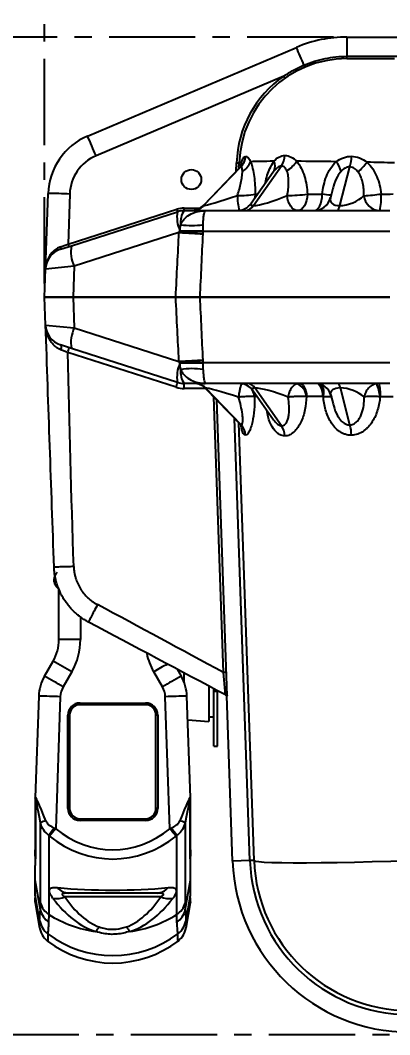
# Model space of a CAD drawing. Header units: millimetres. Extents: x 12 to 854, y 4 to 555.
# Drawn here: x 325.3 to 352.5, y 217.1 to 291.7 of the extents above; entities that cross this region are included whole.
import ezdxf

# ---------------------------------------------------------------- set-up
doc = ezdxf.new("R2010")
doc.units = ezdxf.units.MM
doc.linetypes.add('CENTER', pattern=[10.16, 6.35, -1.27, 1.27, -1.27])
doc.layers.add('DEFAULT_1', color=7, linetype='CENTER')
doc.styles.add('SLDTEXTSTYLE2', font='TXT', dxfattribs={"width": 0.75})
doc.dimstyles.new('SLDDIMSTYLE0', dxfattribs={"dimtxt": 6.614583, "dimasz": 3.556, "dimexe": 0, "dimexo": 0.0625, "dimgap": 1.653646, "dimtad": 1, "dimdec": 0, "dimlfac": 2, "dimrnd": 1e-09, "dimzin": 12, "dimdsep": 46, "dimtxsty": 'SLDTEXTSTYLE2', "dimblk1": 'CLOSED', "dimblk2": 'CLOSED', "dimsah": 1, "dimcen": 0.09, "dimadec": 0, "dimazin": 3, "dimtfac": 1, "dimtdec": 0, "dimtofl": 0, "dimtmove": 0, "dimatfit": 3, "dimldrblk": 'CLOSED', "dimfxl": 1, "dimfrac": 2, "dimtolj": 1, "dimtzin": 12, "dimarcsym": 0})
doc.dimstyles.new('SLDDIMSTYLE3', dxfattribs={"dimtxt": 6.614583, "dimasz": 3.556, "dimexe": 0, "dimexo": 0.0625, "dimgap": 1.653646, "dimtad": 0, "dimtih": 1, "dimtoh": 1, "dimdec": 0, "dimlfac": 2, "dimrnd": 1e-09, "dimzin": 12, "dimdsep": 46, "dimtxsty": 'SLDTEXTSTYLE2', "dimblk1": 'CLOSED', "dimblk2": 'CLOSED', "dimsah": 1, "dimcen": 0.09, "dimadec": 0, "dimazin": 3, "dimtfac": 1, "dimtdec": 0, "dimtofl": 0, "dimtmove": 0, "dimatfit": 3, "dimldrblk": 'CLOSED', "dimfxl": 1, "dimfrac": 2, "dimtolj": 1, "dimtzin": 12, "dimarcsym": 0})

# ---------------------------------------------------------------- blocks, each defined once
blk = doc.blocks.new('_Closed')
at = {"color": 0, "linetype": 'ByBlock', "lineweight": -2}
for p, q in [((-1, 0.166667), (0, 0)), ((-1, 0.166667), (-1, -0.166667)), ((0, 0), (-1, -0.166667)), ((0, 0), (-1, 0))]:
    blk.add_line(p, q, dxfattribs=at)
blk = doc.blocks.new('_D_1')
at = {"layer": 'DEFAULT_1'}
for p, q in [((392.73, 330.29), (390.718, 330.29)), ((390.718, 330.29), (390.718, 319.78)), ((409.83, 330.29), (411.842, 330.29)), ((411.842, 330.29), (411.842, 319.78)), ((327.137, 272.325), (327.137, 319.439)), ((390.718, 319.78), (392.73, 319.78)), ((411.842, 319.78), (409.83, 319.78)), ((474.628, 271.122), (474.628, 319.439)), ((327.137, 318.439), (474.628, 318.439))]:
    blk.add_line(p, q, dxfattribs=at)
at = {"layer": 'DEFAULT_1', "xscale": 3.556, "yscale": 3.556, "rotation": 180}
blk.add_blockref('_Closed', (327.137, 318.439, 0.088), dxfattribs=at)
at = {"layer": 'DEFAULT_1', "xscale": 3.556, "yscale": 3.556}
blk.add_blockref('_Closed', (474.628, 318.439, 0.088), dxfattribs=at)
at = {"layer": 'DEFAULT_1', "char_height": 6.6146, "attachment_point": 1, "style": 'SLDTEXTSTYLE2'}
for s, insert in [('295', (393.948, 340.158)), ('11.6', (392.73, 328.306))]:
    blk.add_mtext(s, dxfattribs=dict(at, insert=insert))
blk = doc.blocks.new('_D_2')
at = {"layer": 'DEFAULT_1'}
for p, q in [((348.384, 290.439), (305.63, 290.439)), ((306.63, 290.439), (306.63, 264.196)), ((300.523, 254.035), (298.511, 254.035)), ((298.511, 254.035), (298.511, 243.525)), ((312.736, 254.035), (314.748, 254.035)), ((314.748, 254.035), (314.748, 243.525)), ((298.511, 243.525), (300.523, 243.525)), ((314.748, 243.525), (312.736, 243.525)), ((306.63, 217.096), (306.63, 242.184)), ((360.141, 217.096), (305.63, 217.096))]:
    blk.add_line(p, q, dxfattribs=at)
at = {"layer": 'DEFAULT_1', "xscale": 3.556, "yscale": 3.556}
for p, rotation in [((306.63, 290.439, 0.088), 90), ((306.63, 217.096, 0.088), 270)]:
    blk.add_blockref('_Closed', p, dxfattribs=dict(at, rotation=rotation))
at = {"layer": 'DEFAULT_1', "char_height": 6.6146, "attachment_point": 1, "style": 'SLDTEXTSTYLE2'}
for s, insert in [('147', (299.298, 263.903)), ('5.8', (300.523, 252.052))]:
    blk.add_mtext(s, dxfattribs=dict(at, insert=insert))

msp = doc.modelspace()

# ---------------------------------------------------------------- linework, layer by layer
at = {"color": 7, "linetype": 'Continuous', "lineweight": 25}
for p, q in [((349.384, 290.439), (349.384, 289.021)), ((349.384, 290.439), (454.242, 290.439)), ((330.296, 283.159), (345.662, 289.681)), ((349.384, 288.851), (349.384, 289.021)), ((349.384, 289.021), (454.242, 289.021)), ((349.384, 288.851), (352.874, 288.851)), ((344.728, 287.574), (330.917, 281.711)), ((341.437, 280.775), (341.451, 281.191)), ((341.499, 280.839), (338.817, 278.063)), ((338.833, 278.047), (341.582, 280.893)), ((343.953, 280.5), (342.335, 278.212)), ((342.504, 278.047), (344.565, 280.962)), ((344.026, 280.599), (343.959, 280.495)), ((348.862, 278.047), (349.599, 280.893)), ((327.204, 273.384), (327.398, 278.941)), ((348.34, 279.303), (348.165, 278.627)), ((328.984, 278.9), (328.856, 275.215)), ((328.856, 275.215), (336.858, 277.779)), ((329.102, 275.096), (336.916, 277.599)), ((337.401, 277.675), (337.401, 277.864)), ((337.401, 277.675), (338.949, 277.675)), ((337.023, 276.064), (329.311, 273.594)), ((328.306, 274.841), (329.102, 275.096)), ((327.132, 271.325), (327.204, 273.384)), ((329.311, 273.594), (327.204, 273.384)), ((329.311, 273.594), (329.232, 271.325)), ((329.232, 271.325), (327.132, 271.325)), ((327.209, 269.266), (327.137, 271.325)), ((327.137, 271.325), (329.237, 271.325)), ((329.232, 271.325), (336.783, 271.325)), ((329.237, 271.325), (329.316, 269.056)), ((336.783, 271.325), (329.237, 271.325)), ((327.209, 269.266), (329.316, 269.056)), ((329.316, 269.056), (337.023, 266.586)), ((329.107, 267.554), (328.311, 267.809)), ((336.803, 264.691), (328.839, 267.244)), ((336.916, 265.051), (329.107, 267.554)), ((338.949, 264.975), (337.401, 264.975)), ((338.959, 264.626), (341.514, 261.981)), ((341.595, 261.93), (338.977, 264.64)), ((342.429, 264.492), (343.981, 262.298)), ((344.574, 261.862), (342.61, 264.64)), ((348.191, 264.118), (348.361, 263.464)), ((349.606, 261.927), (348.903, 264.64)), ((339.782, 263.774), (340.516, 242.751)), ((342.553, 229.905), (341.43, 262.068)), ((328.015, 250.02), (328.266, 249.741)), ((328.185, 246.141), (328.185, 249.831)), ((327.128, 243.459), (327.759, 244.553)), ((336.89, 243.959), (337.179, 243.459)), ((329.134, 243.773), (328.503, 242.679)), ((335.804, 242.679), (335.173, 243.773)), ((339.216, 242.67), (339.216, 240.116)), ((339.597, 242.345), (339.597, 242.508)), ((340.516, 242.751), (340.542, 242.018)), ((326.704, 241.982), (326.442, 234.528)), ((326.704, 241.982), (326.704, 241.981)), ((328.29, 241.94), (327.95, 232.242)), ((336.357, 232.242), (336.017, 241.94)), ((337.865, 234.528), (337.603, 241.982)), ((337.603, 241.982), (337.603, 241.981)), ((339.597, 242.345), (339.851, 242.345)), ((339.597, 238.305), (339.597, 242.345)), ((339.851, 238.305), (339.851, 242.345)), ((340.967, 229.85), (340.542, 242.018)), ((329.74, 241.481), (334.566, 241.481)), ((329.74, 241.481), (329.74, 241.353)), ((334.566, 241.353), (329.74, 241.353)), ((334.566, 241.481), (334.566, 241.353)), ((328.851, 233.734), (328.851, 240.592)), ((328.978, 240.591), (328.978, 233.733)), ((335.328, 233.733), (335.328, 240.591)), ((335.455, 240.592), (335.455, 233.734)), ((337.664, 240.252), (339.216, 240.116)), ((339.216, 240.464), (339.597, 240.464)), ((339.597, 238.305), (339.851, 238.305)), ((326.442, 234.492), (326.442, 230.168)), ((326.457, 234.36), (326.457, 230.015)), ((337.85, 230.016), (337.85, 234.36)), ((337.865, 230.17), (337.865, 234.492)), ((329.035, 233.445), (329.049, 233.414)), ((335.246, 233.388), (335.272, 233.445)), ((329.74, 232.971), (334.566, 232.971)), ((329.74, 232.971), (329.74, 232.845)), ((334.566, 232.845), (329.74, 232.845)), ((334.566, 232.971), (334.566, 232.845)), ((326.836, 226.767), (326.836, 232.662)), ((327.856, 232.283), (327.95, 232.242)), ((336.357, 232.242), (336.451, 232.283)), ((337.471, 232.662), (337.471, 226.767)), ((327.504, 231.701), (327.45, 231.744)), ((327.45, 231.744), (327.45, 225.935)), ((336.856, 231.744), (336.803, 231.701)), ((336.856, 225.935), (336.856, 231.744)), ((326.438, 230.3), (326.438, 230.68)), ((337.868, 230.68), (337.868, 230.3)), ((326.438, 230.215), (326.438, 230.3)), ((326.44, 230.076), (326.439, 229.98)), ((337.868, 229.94), (337.867, 230.072)), ((337.868, 230.3), (337.868, 230.215)), ((342.246, 229.894), (340.967, 229.85)), ((342.553, 229.905), (342.246, 229.894)), ((326.438, 228.448), (326.438, 229.542)), ((337.868, 228.448), (337.868, 229.54)), ((326.82, 226.271), (326.438, 228.448)), ((337.487, 226.271), (337.868, 228.448)), ((337.868, 227.958), (337.868, 228.448)), ((335.406, 227.51), (328.901, 227.51)), ((337.868, 227.33), (337.868, 227.958)), ((326.766, 225.498), (326.438, 227.354)), ((326.438, 226.812), (326.768, 224.945)), ((326.82, 226.271), (326.836, 226.767)), ((335.68, 227.238), (328.627, 227.238)), ((337.471, 226.767), (337.487, 226.271)), ((337.539, 224.945), (337.868, 226.812)), ((337.541, 225.498), (337.868, 227.354)), ((327.45, 225.935), (327.431, 225.376)), ((336.876, 225.376), (336.856, 225.935)), ((327.373, 224.514), (327.373, 224.508)), ((336.934, 224.508), (336.934, 224.514))]:
    msp.add_line(p, q, dxfattribs=at)
at = {"color": 8, "linetype": 'Continuous', "lineweight": 25}
for p, q in [((341.239, 280.571), (341.261, 281.196)), ((337.401, 277.864), (338.57, 277.864)), ((338.987, 264.597), (337.404, 264.597)), ((340.293, 243.722), (339.586, 263.977)), ((342.246, 229.894), (341.111, 262.398)), ((341.516, 261.983), (341.595, 261.93)), ((329.772, 247.846), (329.772, 246.155)), ((337.369, 243.684), (337.369, 243.073)), ((326.442, 230.302), (326.438, 230.3)), ((326.442, 230.217), (326.438, 230.215)), ((337.865, 230.302), (337.868, 230.3)), ((337.865, 230.217), (337.868, 230.215))]:
    msp.add_line(p, q, dxfattribs=at)
at = {"color": 8, "linetype": 'Continuous', "lineweight": 25, "flags": 128}
for points in [[(342.636, 278.885), (342.606, 278.646), (342.587, 278.568)], [(347.028, 277.678), (347.096, 277.698), (347.202, 277.766), (347.3, 277.877), (347.387, 278.026), (347.459, 278.209), (347.514, 278.418), (347.55, 278.646), (347.566, 278.885)], [(347.614, 264.007), (347.601, 264.198), (347.573, 264.381), (347.529, 264.548), (347.472, 264.694), (347.403, 264.814), (347.325, 264.902), (347.241, 264.957), (347.206, 264.969)], [(342.535, 264.343), (342.577, 264.198), (342.601, 264.007)], [(340.437, 242.153), (340.431, 242.228), (340.419, 242.359), (340.396, 242.606), (340.344, 243.175), (340.293, 243.722), (340.293, 243.722), (340.293, 243.722)], [(326.765, 225.022), (326.765, 225.013), (326.766, 225.498), (326.766, 225.498), (326.766, 225.498)]]:
    msp.add_lwpolyline(points, dxfattribs=at)
at = {"color": 7, "linetype": 'Continuous', "lineweight": 25, "flags": 128}
for points in [[(345.767, 277.675), (345.625, 277.696), (345.487, 277.758), (345.358, 277.86), (345.243, 277.997), (345.145, 278.165), (345.068, 278.359), (345.014, 278.573), (344.985, 278.799)], [(346.469, 278.884), (346.45, 278.645), (346.407, 278.417), (346.34, 278.208), (346.252, 278.026), (346.147, 277.876), (346.028, 277.766), (345.9, 277.698), (345.767, 277.675)], [(348.63, 277.675), (348.662, 277.681), (348.694, 277.699), (348.725, 277.73), (348.755, 277.772), (348.785, 277.825), (348.812, 277.889), (348.838, 277.963), (348.862, 278.047)], [(337.023, 276.064), (337.269, 276.052), (337.51, 276.039), (337.745, 276.027), (337.971, 276.015), (338.188, 276.004), (338.394, 275.993), (338.588, 275.983), (338.769, 275.973)], [(328.306, 274.841), (328.315, 274.847), (328.322, 274.859), (328.327, 274.876), (328.329, 274.898), (328.329, 274.925), (328.326, 274.954), (328.32, 274.986), (328.312, 275.018)], [(328.311, 267.809), (328.329, 267.797), (328.344, 267.773), (328.353, 267.738), (328.357, 267.694), (328.356, 267.641), (328.349, 267.582), (328.338, 267.519), (328.322, 267.453)], [(338.769, 266.677), (338.588, 266.668), (338.394, 266.657), (338.188, 266.646), (337.971, 266.635), (337.745, 266.623), (337.51, 266.611), (337.269, 266.598), (337.023, 266.586)], [(345.85, 264.975), (345.957, 264.957), (346.06, 264.902), (346.156, 264.814), (346.24, 264.695), (346.311, 264.549), (346.365, 264.382), (346.4, 264.199), (346.415, 264.008)], [(348.903, 264.64), (348.882, 264.716), (348.859, 264.782), (348.834, 264.84), (348.807, 264.888), (348.78, 264.926), (348.752, 264.953), (348.723, 264.97), (348.694, 264.975)], [(326.442, 234.492), (326.442, 234.499), (326.442, 234.519)], [(337.865, 234.492), (337.865, 234.499), (337.865, 234.519)], [(342.553, 229.905), (342.638, 229.86), (342.888, 229.821), (343.299, 229.79), (343.866, 229.766), (344.58, 229.749), (345.431, 229.741), (346.406, 229.741), (347.492, 229.749), (348.672, 229.766), (349.929, 229.79), (351.245, 229.821), (352.601, 229.86), (353.976, 229.905)]]:
    msp.add_lwpolyline(points, dxfattribs=at)
at = {"color": 7, "linetype": 'Continuous', "lineweight": 25}
msp.add_circle((337.932, 279.961), 0.73, dxfattribs=at)
for centre, radius, start, end in [((349.384, 280.914), 9.525, 90, 113), ((254.229, 249.689), 99.797, 22.81066, 23.62444), ((349.384, 280.914), 7.937, 90, 178), ((357.528, 293.125), 12.263, 202.77261, 203.56732), ((349.384, 280.912), 8.128, 124.95249, 178), ((352.488, 292.941), 9.435, 214.66671, 215.81528), ((332.157, 278.775), 4.763, 113, 178), ((224.776, 237.083), 115.141, 22.80513, 23.58876), ((332.157, 278.789), 3.175, 113, 178), ((341.499, 286.65), 5.46, 267.50052, 269.49913), ((340.649, 281.776), 1.284, 316.55816, 355.27562), ((341.011, 281.751), 1.365, 299.62366, 339.56575), ((343.362, 280.928), 0.741, 333.59506, 30.34822), ((343.294, 281.816), 1.531, 326.0646, 356.73463), ((343.708, 282.613), 2.373, 301.90064, 326.48349), ((346.811, 279.933), 2.225, 16.46517, 37.0617), ((346.357, 281.782), 3.362, 344.65512, 358.08139), ((345.94, 285.066), 6.232, 313.10813, 322.06508), ((327, 233.443), 45.5, 87.50052, 89.49913), ((341.298, 278.945), 1.27, 270, 326.27151), ((341.528, 285.495), 6.702, 268.28326, 279.51364), ((345.076, 290.252), 11.454, 269.54421, 276.98917), ((346.936, 278.945), 1.27, 270, 345.89448), ((349.909, 293.08), 14.321, 272.90184, 277.97303), ((351.838, 278.883), 1.208, 185.00551, 268.00342), ((347.983, 278.601), 3.924, 346.34511, 4.32524), ((337.401, 276.086), 1.778, 90, 107.7646), ((353.717, 283.131), 17.688, 197.61245, 198.22442), ((339.119, 277.168), 2.244, 168.91047, 205.57564), ((337.401, 276.088), 1.588, 90, 107.7646), ((338.623, 276.821), 1.491, 145.04845, 186.90085), ((337.903, 278.945), 1.27, 270, 316.71083), ((337.961, 278.881), 1.206, 270.18077, 316.241), ((341.83, 278.469), 0.795, 272.7971, 327.92528), ((337.563, 333.419), 57.289, 269.49674, 271.21168), ((337.935, 308.303), 32.115, 268.5009, 271.4991), ((337.966, 283.154), 6.565, 262.7955, 277.2045), ((345.714, 280.567), 17.688, 197.61245, 198.22442), ((328.79, 273.329), 1.588, 107.7646, 178), ((331.523, 274.667), 2.458, 169.94803, 205.88292), ((328.795, 269.321), 1.588, 182, 252.22647), ((331.528, 267.983), 2.458, 154.1086, 190.04203), ((313.024, 272.412), 16.638, 341.9044, 343.20208), ((339.119, 265.482), 2.244, 154.41583, 191.07951), ((337.563, 209.233), 57.286, 88.78806, 90.50295), ((337.934, 234.342), 32.12, 88.50124, 91.49876), ((338.623, 265.829), 1.491, 173.09965, 214.9535), ((337.966, 259.497), 6.563, 82.79497, 97.20503), ((320.988, 269.859), 16.638, 341.9044, 343.20208), ((337.401, 266.563), 1.587, 252.22647, 270), ((326.608, 264.691), 10.797, 359.50184, 1.50627), ((338.137, 263.832), 1.143, 43.28002, 90), ((338.192, 263.889), 1.086, 43.759, 89.81923), ((341.496, 263.832), 1.143, 34.34431, 90), ((341.526, 263.887), 1.07, 6.25701, 83.46632), ((342.004, 264.26), 0.716, 32.07472, 87.2029), ((345.325, 263.949), 1.072, 3.02351, 69.42353), ((347.085, 263.832), 1.143, 14.46613, 90), ((348.593, 263.653), 3.242, 6.06945, 23.71932), ((348.863, 264.234), 2.985, 355.45571, 14.3768), ((337.404, 266.566), 1.969, 252.22647, 270), ((340.754, 261.134), 1.158, 1.83856, 43.41948), ((343.413, 261.085), 1.397, 1.02427, 33.77312), ((346.599, 261.114), 3.115, 1.00588, 15.139), ((325.01, 246.141), 3.175, 330, 0), ((329.375, 200.665), 45.491, 89.50017, 91.49979), ((325.01, 246.155), 4.762, 330, 0), ((302.685, 198.75), 52.217, 59.56769, 61.3021), ((302.053, 197.656), 52.217, 59.56769, 61.3021), ((362.253, 197.656), 52.217, 118.6979, 120.43231), ((340.535, 238.136), 5.591, 90.54598, 92.48076), ((329.74, 240.592), 0.889, 90, 180), ((329.74, 240.591), 0.762, 90, 180), ((334.566, 240.592), 0.889, 0, 90), ((334.566, 240.591), 0.762, 0, 90), ((328.883, 236.953), 3.639, 88.50021, 90.49983), ((335.424, 236.953), 3.639, 89.50017, 91.49979), ((329.74, 233.734), 0.889, 180, 270), ((328.883, 230.095), 3.639, 88.50021, 90.49983), ((329.74, 233.733), 0.762, 180, 270), ((334.566, 233.734), 0.889, 270, 0), ((334.566, 233.733), 0.762, 270, 0), ((335.424, 230.095), 3.639, 89.50017, 91.49979), ((327.372, 231.855), 0.969, 98.71154, 123.60637), ((336.935, 231.855), 0.969, 56.39363, 81.28846), ((333.405, 227.689), 7.204, 140.37407, 145.74777), ((382.488, 186.826), 70.972, 140.21461, 140.78113), ((281.818, 186.826), 70.972, 39.21887, 39.78539), ((330.902, 227.689), 7.204, 34.25223, 39.62593), ((353.976, 230.304), 13.018, 182, 270), ((353.976, 230.304), 11.737, 182, 270), ((353.976, 230.304), 11.43, 182, 270), ((328.931, 228.587), 1.077, 218.46595, 268.38614), ((335.375, 228.587), 1.077, 271.61386, 321.53405), ((328.166, 227.106), 1.373, 194.33025, 238.5917), ((327.965, 228.765), 1.664, 262.42824, 293.44552), ((336.342, 228.765), 1.664, 246.55448, 277.57176), ((336.141, 227.106), 1.373, 301.4083, 345.66975), ((328.265, 226.601), 1.482, 192.88605, 235.75075), ((336.041, 226.601), 1.482, 304.24925, 347.11395), ((328.327, 225.78), 1.585, 190.04322, 233.00923), ((328.326, 225.774), 1.585, 190.03752, 233.01562), ((332.049, 233.238), 8.63, 237.80283, 262.35254), ((332.258, 233.238), 8.63, 277.64746, 302.19717), ((335.98, 225.78), 1.585, 306.99077, 349.95678), ((335.981, 225.774), 1.585, 306.98438, 349.96248), ((328.328, 225.235), 1.588, 187.7581, 231.97289), ((332.153, 230.861), 7.946, 233.01552, 306.98448), ((329.473, 226.007), 1.946, 317.17856, 329.5694), ((334.834, 226.007), 1.946, 210.4306, 222.82144), ((335.978, 225.235), 1.588, 307.96004, 352.24431), ((332.153, 230.304), 7.938, 232.77317, 307.23412)]:
    msp.add_arc(centre, radius, start, end, dxfattribs=at)
at = {"color": 8, "linetype": 'Continuous', "lineweight": 25}
for centre, radius, start, end in [((340.877, 281.156), 0.759, 344.55505, 5.95366), ((343.849, 278.582), 2.531, 175.15135, 200.68519), ((343.747, 246.552), 32.558, 82.12043, 83.26412), ((346.7, 264.315), 0.987, 341.60501, 36.26485), ((339.297, 246.155), 4.763, 192.67308, 210), ((407.153, 119.304), 143.784, 119.5826, 120.04072), ((326.314, 197.097), 44.886, 87.47637, 89.50233), ((337.993, 197.097), 44.886, 90.49767, 92.52363), ((327.016, 234.492), 0.575, 180.0139, 193.32732), ((337.291, 234.492), 0.575, 346.67268, 359.9861)]:
    msp.add_arc(centre, radius, start, end, dxfattribs=at)
at = {"color": 7, "linetype": 'Continuous', "lineweight": 25}
for centre, major_axis, ratio, start_param, end_param in [((352.879, 280.914), (11.427, -0.277), 0.024218, 2.963816, 3.141334), ((352.879, 280.914), (11.427, -0.277), 0.024218, 2.460978, 2.756698), ((352.879, 280.914), (11.427, -0.277), 0.024218, 1.956415, 2.252193), ((352.879, 280.914), (11.427, -0.277), 0.024218, 1.571756, 1.749391), ((341.435, 278.945), (2.623, 0.892), 0.03846, 3.254155, 4.658456), ((344.409, 278.945), (2.102, 0.835), 0.157671, 3.519577, 4.926889), ((352.81, 278.945), (11.439, 0.044), 0.00387, 4.124833, 4.236128), ((349.559, 278.945), (1.381, 0.595), 0.487301, 3.988698, 5.371605), ((352.81, 278.945), (11.439, 0.044), 0.00387, 4.632357, 4.711021), ((328.856, 275.217), (1.609, 0.583), 0.000901, 4.367069, 4.711722), ((328.79, 273.329), (0.062, 1.775), 0.893692, 0.344957, 1.570796), ((341.492, 263.832), (2.537, -0.803), 0.037527, 1.616569, 3.023533), ((344.452, 263.832), (2.046, -0.745), 0.153135, 1.332657, 2.743582), ((352.801, 263.959), (11.438, -0.035), 0.003096, 2.041531, 2.163109), ((349.577, 263.832), (1.381, -0.5), 0.459739, 0.851575, 2.238303), ((352.801, 263.959), (11.438, -0.035), 0.003096, 1.572132, 1.655053), ((329.877, 241.872), (0.824, 3.067), 0.999812, 1.309736, 1.798803), ((334.43, 241.872), (-0.824, 3.067), 0.999812, 4.484382, 4.973449), ((329.877, 241.885), (0.69, 1.432), 0.998742, 1.496108, 1.985175), ((334.43, 241.885), (-0.69, 1.432), 0.998742, 4.29801, 4.787077), ((327.894, 230.627), (-1.444, 3.921), 0.036649, 5.290172, 6.392744), ((327.147, 230.495), (-0.685, 3.894), 0.020934, 5.298997, 6.40157), ((336.413, 230.627), (1.444, 3.921), 0.036649, 6.173627, 7.276199), ((337.16, 230.495), (0.685, 3.894), 0.020934, 6.164801, 7.267373), ((332.153, 238.924), (0, 8.244), 0.870389, 2.51571, 3.767475), ((332.153, 238.917), (0, 8.904), 0.89146, 2.51571, 3.767475), ((332.153, 229.098), (7.938, 0), 0.173205, 4.174681, 5.250097), ((332.153, 240.086), (0, 15.597), 0.508902, 2.552829, 2.983055), ((332.153, 239.066), (0, 14.223), 0.446476, 2.552829, 2.983055), ((332.153, 239.066), (0, 14.223), 0.446476, 3.300131, 3.730356), ((332.153, 240.086), (0, 15.597), 0.508902, 3.300131, 3.730356)]:
    msp.add_ellipse(centre, major_axis=major_axis, ratio=ratio, start_param=start_param, end_param=end_param, dxfattribs=at)
at = {"color": 8, "linetype": 'Continuous', "lineweight": 25}
for centre, major_axis, ratio, start_param, end_param in [((344.409, 278.945), (2.102, 0.835), 0.157671, 2.919672, 3.519577), ((352.81, 278.945), (11.439, 0.044), 0.00387, 3.616276, 3.648614), ((349.559, 278.945), (1.381, 0.595), 0.487301, 2.78801, 3.988698), ((341.435, 278.945), (2.623, 0.892), 0.03846, 3.070528, 3.254155), ((341.492, 263.832), (2.537, -0.803), 0.037527, 3.023533, 3.208995), ((344.452, 263.832), (2.046, -0.745), 0.153135, 2.743582, 3.353816), ((352.801, 263.959), (11.438, -0.035), 0.003096, 2.639942, 2.672003), ((349.577, 263.832), (1.381, -0.5), 0.459739, 2.238303, 3.44571)]:
    msp.add_ellipse(centre, major_axis=major_axis, ratio=ratio, start_param=start_param, end_param=end_param, dxfattribs=at)
at = {"color": 7, "linetype": 'Continuous', "lineweight": 25}
for points, knots in [([(346.221, 288.379), (346.473, 288.485), (346.73, 288.579), (347.248, 288.739), (347.51, 288.806), (348.302, 288.967), (348.838, 289.021), (349.384, 289.021)], [0, 0, 0, 0, 0.25, 0.25, 0.5, 0.5, 1, 1, 1, 1]), ([(344.728, 287.574), (344.963, 287.731), (345.206, 287.877), (345.705, 288.146), (345.96, 288.268), (346.221, 288.379)], [0, 0, 0, 0, 0.5, 0.5, 1, 1, 1, 1]), ([(341.633, 281.235), (341.668, 281.365), (341.712, 281.471), (341.813, 281.623), (341.869, 281.666), (341.929, 281.67)], [0, 0, 0, 0, 0.5, 0.5, 1, 1, 1, 1]), ([(341.929, 281.67), (341.989, 281.674), (342.049, 281.64), (342.171, 281.502), (342.231, 281.401), (342.29, 281.274)], [0, 0, 0, 0, 0.5, 0.5, 1, 1, 1, 1]), ([(342.29, 281.274), (342.348, 281.129), (342.399, 280.96), (342.487, 280.588), (342.523, 280.391), (342.579, 279.979), (342.601, 279.764), (342.628, 279.329), (342.635, 279.109), (342.636, 278.885)], [0, 0, 0, 0, 0.25, 0.25, 0.5, 0.5, 0.75, 0.75, 1, 1, 1, 1]), ([(344.002, 281.303), (344.115, 281.434), (344.241, 281.54), (344.522, 281.69), (344.669, 281.729), (344.823, 281.729)], [0, 0, 0, 0, 0.5, 0.5, 1, 1, 1, 1]), ([(344.823, 281.729), (344.976, 281.729), (345.126, 281.69), (345.42, 281.54), (345.557, 281.434), (345.686, 281.303)], [0, 0, 0, 0, 0.5, 0.5, 1, 1, 1, 1]), ([(345.686, 281.303), (345.813, 281.154), (345.922, 280.981), (346.111, 280.603), (346.188, 280.403), (346.314, 279.987), (346.363, 279.769), (346.435, 279.331), (346.458, 279.109), (346.469, 278.884)], [0, 0, 0, 0, 0.25, 0.25, 0.5, 0.5, 0.75, 0.75, 1, 1, 1, 1]), ([(347.566, 278.885), (347.591, 279.108), (347.627, 279.329), (347.728, 279.764), (347.792, 279.979), (347.954, 280.389), (348.051, 280.587), (348.288, 280.959), (348.425, 281.128), (348.587, 281.274)], [0, 0, 0, 0, 0.25, 0.25, 0.5, 0.5, 0.75, 0.75, 1, 1, 1, 1]), ([(348.587, 281.274), (348.749, 281.401), (348.925, 281.501), (349.311, 281.64), (349.511, 281.674), (349.716, 281.67)], [0, 0, 0, 0, 0.5, 0.5, 1, 1, 1, 1]), ([(349.716, 281.67), (349.923, 281.665), (350.123, 281.623), (350.51, 281.471), (350.689, 281.365), (350.855, 281.235)], [0, 0, 0, 0, 0.5, 0.5, 1, 1, 1, 1]), ([(350.855, 281.235), (351.015, 281.09), (351.155, 280.924), (351.397, 280.56), (351.497, 280.367), (351.665, 279.966), (351.732, 279.756), (351.835, 279.331), (351.872, 279.116), (351.896, 278.897)], [0, 0, 0, 0, 0.25, 0.25, 0.5, 0.5, 0.75, 0.75, 1, 1, 1, 1]), ([(341.328, 278.796), (341.378, 278.951), (341.424, 279.105), (341.508, 279.413), (341.546, 279.568), (341.611, 279.87), (341.638, 280.019), (341.676, 280.306), (341.687, 280.443), (341.685, 280.564)], [0, 0, 0, 0, 0.25, 0.25, 0.5, 0.5, 0.75, 0.75, 1, 1, 1, 1]), ([(341.626, 281.011), (341.626, 281.013), (341.628, 281.017), (341.594, 280.945), (341.523, 280.871), (341.49, 280.837)], [0, 0, 0, 0, 0.226477, 0.642347, 1, 1, 1, 1]), ([(341.685, 280.564), (341.684, 280.658), (341.678, 280.74), (341.655, 280.832), (341.644, 280.857), (341.618, 280.888), (341.601, 280.896), (341.582, 280.893)], [0, 0, 0, 0, 0.5, 0.5, 0.75, 0.75, 1, 1, 1, 1]), ([(344.565, 280.962), (344.518, 280.962), (344.47, 280.951), (344.373, 280.913), (344.325, 280.885), (344.187, 280.784), (344.103, 280.697), (344.026, 280.599)], [0, 0, 0, 0, 0.25, 0.25, 0.5, 0.5, 1, 1, 1, 1]), ([(344.962, 280.599), (344.92, 280.697), (344.871, 280.784), (344.773, 280.885), (344.736, 280.912), (344.656, 280.951), (344.612, 280.962), (344.565, 280.962)], [0, 0, 0, 0, 0.5, 0.5, 0.75, 0.75, 1, 1, 1, 1]), ([(344.985, 278.799), (345.016, 278.956), (345.041, 279.113), (345.079, 279.426), (345.09, 279.583), (345.095, 279.89), (345.088, 280.041), (345.048, 280.334), (345.015, 280.474), (344.962, 280.599)], [0, 0, 0, 0, 0.25, 0.25, 0.5, 0.5, 0.75, 0.75, 1, 1, 1, 1]), ([(349.599, 280.893), (349.537, 280.895), (349.476, 280.888), (349.355, 280.857), (349.295, 280.832), (349.128, 280.74), (349.032, 280.658), (348.945, 280.564)], [0, 0, 0, 0, 0.25, 0.25, 0.5, 0.5, 1, 1, 1, 1]), ([(350.199, 280.517), (350.125, 280.614), (350.042, 280.702), (349.892, 280.805), (349.838, 280.834), (349.723, 280.877), (349.662, 280.89), (349.599, 280.893)], [0, 0, 0, 0, 0.5, 0.5, 0.75, 0.75, 1, 1, 1, 1]), ([(350.634, 278.777), (350.635, 278.93), (350.629, 279.082), (350.601, 279.386), (350.58, 279.537), (350.515, 279.834), (350.473, 279.98), (350.36, 280.262), (350.29, 280.396), (350.199, 280.517)], [0, 0, 0, 0, 0.25, 0.25, 0.5, 0.5, 0.75, 0.75, 1, 1, 1, 1]), ([(337.143, 276.641), (337.183, 276.735), (337.231, 276.821), (337.341, 276.98), (337.403, 277.054), (337.604, 277.254), (337.755, 277.358), (338.077, 277.522), (338.245, 277.58), (338.505, 277.638), (338.593, 277.652), (338.77, 277.67), (338.859, 277.675), (338.949, 277.675)], [0, 0, 0, 0, 0.125, 0.125, 0.25, 0.25, 0.5, 0.5, 0.75, 0.75, 0.875, 0.875, 1, 1, 1, 1]), ([(338.789, 276.641), (338.794, 276.734), (338.799, 276.82), (338.812, 276.979), (338.819, 277.053), (338.841, 277.254), (338.857, 277.36), (338.887, 277.525), (338.901, 277.582), (338.921, 277.639), (338.927, 277.653), (338.939, 277.671), (338.944, 277.675), (338.949, 277.675)], [0, 0, 0, 0, 0.125, 0.125, 0.25, 0.25, 0.5, 0.5, 0.75, 0.75, 0.875, 0.875, 1, 1, 1, 1]), ([(338.949, 277.675), (339.354, 277.675), (339.786, 277.675), (340.703, 277.675), (341.19, 277.675), (342.729, 277.675), (343.827, 277.675), (345.577, 277.675), (346.178, 277.675), (347.416, 277.675), (348.04, 277.675), (349.933, 277.675), (351.219, 277.675), (352.53, 277.675)], [0, 0, 0, 0, 0.125, 0.125, 0.25, 0.25, 0.5, 0.5, 0.625, 0.625, 0.75, 0.75, 1, 1, 1, 1]), ([(336.783, 271.325), (336.824, 272.138), (336.865, 272.951), (336.906, 273.764), (336.945, 274.531), (336.984, 275.298), (337.023, 276.064)], [0, 0, 0, 0, 0.004884819, 0.004884819, 0.004884819, 0.009490992, 0.009490992, 0.009490992, 0.009490992]), ([(338.769, 275.973), (338.733, 275.198), (338.696, 274.424), (338.66, 273.649), (338.623, 272.874), (338.587, 272.1), (338.55, 271.325)], [0, 0, 0, 0, 0.004652979, 0.004652979, 0.004652979, 0.009305959, 0.009305959, 0.009305959, 0.009305959]), ([(352.53, 276.143), (352.49, 276.143), (352.449, 276.143), (352.368, 276.143), (352.247, 276.143), (351.965, 276.143), (351.724, 276.143), (351.243, 276.143), (350.924, 276.143), (349.97, 276.143), (349.34, 276.143), (348.09, 276.143), (347.47, 276.143), (346.549, 276.143), (346.242, 276.143), (345.637, 276.143), (345.338, 276.143), (343.866, 276.143), (342.75, 276.143), (341.433, 276.143), (341.174, 276.143), (340.663, 276.143), (340.412, 276.143), (339.679, 276.143), (339.215, 276.143), (338.775, 276.143)], [0, 0, 0, 0, 0.007812, 0.007812, 0.015625, 0.03125, 0.0625, 0.0625, 0.125, 0.125, 0.25, 0.25, 0.375, 0.375, 0.4375, 0.4375, 0.5, 0.5, 0.75, 0.75, 0.8125, 0.8125, 0.875, 0.875, 1, 1, 1, 1]), ([(338.55, 271.325), (338.315, 271.325), (338.046, 271.325), (337.442, 271.325), (337.121, 271.325), (336.783, 271.325)], [0, 0, 0, 0, 0.5, 0.5, 1, 1, 1, 1]), ([(337.023, 266.586), (337.022, 266.61), (337.021, 266.635), (337.019, 266.66), (336.981, 267.402), (336.944, 268.144), (336.906, 268.886), (336.865, 269.699), (336.824, 270.512), (336.783, 271.325)], [0, 0, 0, 0, 0.000148007, 0.000148007, 0.000148007, 0.00460611, 0.00460611, 0.00460611, 0.009490934, 0.009490934, 0.009490934, 0.009490934]), ([(336.783, 271.325), (337.121, 271.325), (337.442, 271.325), (338.046, 271.325), (338.315, 271.325), (338.55, 271.325)], [0, 0, 0, 0, 0.5, 0.5, 1, 1, 1, 1]), ([(352.53, 271.325), (352.425, 271.325), (352.216, 271.325), (351.902, 271.325), (351.588, 271.325), (351.276, 271.325), (350.963, 271.325), (350.651, 271.325), (350.34, 271.325), (350.029, 271.325), (349.719, 271.325), (349.409, 271.325), (349.099, 271.325), (348.278, 271.325), (346.957, 271.325), (345.183, 271.325), (343.479, 271.325), (341.863, 271.325), (340.348, 271.325), (339.343, 271.325), (338.76, 271.325), (338.62, 271.325), (338.55, 271.325)], [0, 0, 0, 0, 0.020074, 0.040121, 0.060147, 0.080156, 0.100154, 0.120147, 0.140139, 0.160137, 0.180145, 0.200169, 0.220214, 0.240286, 0.3604, 0.480528, 0.600665, 0.720815, 0.840962, 0.961126, 0.980575, 1, 1, 1, 1]), ([(338.55, 271.325), (338.587, 270.55), (338.623, 269.776), (338.659, 269.001), (338.66, 268.993), (338.66, 268.985), (338.661, 268.977), (338.697, 268.211), (338.733, 267.444), (338.769, 266.677)], [0, 0, 0, 0, 0.004652952, 0.004652952, 0.004652952, 0.004700627, 0.004700627, 0.004700627, 0.009305904, 0.009305904, 0.009305904, 0.009305904]), ([(338.55, 271.325), (338.621, 271.325), (338.762, 271.325), (339.348, 271.325), (340.357, 271.325), (341.872, 271.325), (343.486, 271.325), (345.187, 271.325), (346.96, 271.325), (348.384, 271.325), (349.412, 271.325), (350.032, 271.325), (350.654, 271.325), (351.277, 271.325), (351.903, 271.325), (352.321, 271.325), (352.53, 271.325)], [0, 0, 0, 0, 0.01967, 0.039367, 0.15972, 0.280099, 0.399852, 0.519616, 0.639842, 0.760066, 0.800122, 0.840094, 0.880025, 0.919958, 0.959936, 1, 1, 1, 1]), ([(328.322, 267.453), (328.221, 267.494), (328.13, 267.544), (327.961, 267.659), (327.884, 267.724), (327.746, 267.861), (327.684, 267.933), (327.573, 268.084), (327.523, 268.163), (327.393, 268.404), (327.329, 268.571), (327.24, 268.914), (327.215, 269.09), (327.209, 269.266)], [0, 0, 0, 0, 0.125, 0.125, 0.25, 0.25, 0.375, 0.375, 0.5, 0.5, 0.75, 0.75, 1, 1, 1, 1]), ([(328.839, 267.244), (328.752, 267.279), (328.664, 267.315), (328.491, 267.385), (328.406, 267.419), (328.322, 267.453)], [0, 0, 0, 0, 0.5, 0.5, 1, 1, 1, 1]), ([(338.774, 266.507), (339.656, 266.507), (340.623, 266.507), (342.202, 266.507), (342.752, 266.507), (343.874, 266.507), (344.447, 266.507), (345.617, 266.507), (346.214, 266.507), (347.129, 266.507), (347.436, 266.507), (348.058, 266.507), (348.373, 266.507), (349.321, 266.507), (349.957, 266.507), (351.238, 266.507), (351.884, 266.507), (352.53, 266.507)], [0, 0, 0, 0, 0.25, 0.25, 0.375, 0.375, 0.5, 0.5, 0.625, 0.625, 0.6875, 0.6875, 0.75, 0.75, 0.875, 0.875, 1, 1, 1, 1]), ([(337.143, 266.008), (337.183, 265.915), (337.231, 265.829), (337.341, 265.67), (337.403, 265.596), (337.604, 265.396), (337.755, 265.292), (338.077, 265.128), (338.244, 265.07), (338.505, 265.012), (338.593, 264.998), (338.77, 264.98), (338.859, 264.975), (338.949, 264.975)], [0, 0, 0, 0, 0.125, 0.125, 0.25, 0.25, 0.5, 0.5, 0.75, 0.75, 0.875, 0.875, 1, 1, 1, 1]), ([(338.789, 266.008), (338.794, 265.916), (338.799, 265.83), (338.812, 265.671), (338.819, 265.597), (338.841, 265.396), (338.856, 265.29), (338.887, 265.125), (338.901, 265.068), (338.921, 265.011), (338.927, 264.997), (338.939, 264.979), (338.944, 264.975), (338.949, 264.975)], [0, 0, 0, 0, 0.125, 0.125, 0.25, 0.25, 0.5, 0.5, 0.75, 0.75, 0.875, 0.875, 1, 1, 1, 1]), ([(352.53, 264.975), (351.876, 264.975), (351.225, 264.975), (349.933, 264.975), (349.29, 264.975), (347.377, 264.975), (346.158, 264.975), (344.411, 264.975), (343.842, 264.975), (342.733, 264.975), (342.203, 264.975), (340.685, 264.975), (339.768, 264.975), (338.949, 264.975)], [0, 0, 0, 0, 0.125, 0.125, 0.25, 0.25, 0.5, 0.5, 0.625, 0.625, 0.75, 0.75, 1, 1, 1, 1]), ([(341.648, 264.95), (341.625, 264.925), (341.6, 264.882), (341.565, 264.794), (341.553, 264.76), (341.53, 264.686), (341.519, 264.645), (341.488, 264.515), (341.468, 264.414), (341.433, 264.199), (341.418, 264.082), (341.406, 263.964)], [0, 0, 0, 0, 0.25, 0.25, 0.375, 0.375, 0.5, 0.5, 0.75, 0.75, 1, 1, 1, 1]), ([(345.702, 264.953), (345.623, 264.93), (345.546, 264.887), (345.402, 264.77), (345.335, 264.694), (345.219, 264.519), (345.168, 264.417), (345.09, 264.199), (345.061, 264.08), (345.045, 263.961)], [0, 0, 0, 0, 0.25, 0.25, 0.5, 0.5, 0.75, 0.75, 1, 1, 1, 1]), ([(351.561, 264.957), (351.449, 264.935), (351.34, 264.894), (351.189, 264.809), (351.14, 264.776), (351.048, 264.703), (351.006, 264.663), (350.886, 264.534), (350.818, 264.433), (350.715, 264.217), (350.678, 264.099), (350.66, 263.98)], [0, 0, 0, 0, 0.25, 0.25, 0.375, 0.375, 0.5, 0.5, 0.75, 0.75, 1, 1, 1, 1]), ([(342.59, 264.004), (342.536, 264.01), (342.465, 264.013), (342.34, 264.014), (342.295, 264.014), (342.199, 264.013), (342.149, 264.012), (341.993, 264.006), (341.879, 264.001), (341.645, 263.985), (341.524, 263.975), (341.406, 263.964)], [0, 0, 0, 0, 0.25, 0.25, 0.375, 0.375, 0.5, 0.5, 0.75, 0.75, 1, 1, 1, 1]), ([(342.59, 264.004), (342.592, 263.676), (342.581, 263.354), (342.527, 262.723), (342.484, 262.423), (342.393, 262.007), (342.359, 261.877), (342.282, 261.64), (342.239, 261.532), (342.171, 261.399), (342.148, 261.36), (342.101, 261.29), (342.077, 261.26), (342.005, 261.19), (341.957, 261.167), (341.911, 261.171)], [0, 0, 0, 0, 0.25, 0.25, 0.5, 0.5, 0.625, 0.625, 0.75, 0.75, 0.8125, 0.8125, 0.875, 0.875, 1, 1, 1, 1]), ([(346.396, 264.006), (346.386, 263.675), (346.35, 263.349), (346.219, 262.711), (346.125, 262.407), (345.926, 261.985), (345.85, 261.852), (345.682, 261.609), (345.587, 261.498), (345.435, 261.36), (345.382, 261.318), (345.273, 261.245), (345.216, 261.213), (345.045, 261.137), (344.928, 261.11), (344.81, 261.11)], [0, 0, 0, 0, 0.25, 0.25, 0.5, 0.5, 0.625, 0.625, 0.75, 0.75, 0.8125, 0.8125, 0.875, 0.875, 1, 1, 1, 1]), ([(346.396, 264.006), (346.295, 264.012), (346.185, 264.015), (345.954, 264.016), (345.832, 264.014), (345.594, 264.006), (345.474, 264), (345.247, 263.983), (345.14, 263.973), (345.045, 263.961)], [0, 0, 0, 0, 0.25, 0.25, 0.5, 0.5, 0.75, 0.75, 1, 1, 1, 1]), ([(349.713, 261.168), (349.554, 261.165), (349.399, 261.188), (349.175, 261.259), (349.101, 261.288), (348.96, 261.358), (348.892, 261.398), (348.697, 261.53), (348.577, 261.638), (348.365, 261.875), (348.27, 262.006), (348.019, 262.422), (347.899, 262.722), (347.72, 263.354), (347.665, 263.676), (347.636, 264.004)], [0, 0, 0, 0, 0.125, 0.125, 0.1875, 0.1875, 0.25, 0.25, 0.375, 0.375, 0.5, 0.5, 0.75, 0.75, 1, 1, 1, 1]), ([(351.817, 263.995), (351.79, 263.672), (351.734, 263.353), (351.548, 262.732), (351.422, 262.437), (351.162, 262.028), (351.065, 261.899), (350.903, 261.724), (350.846, 261.668), (350.725, 261.562), (350.662, 261.513), (350.465, 261.377), (350.325, 261.304), (350.025, 261.201), (349.871, 261.172), (349.713, 261.168)], [0, 0, 0, 0, 0.25, 0.25, 0.5, 0.5, 0.625, 0.625, 0.6875, 0.6875, 0.75, 0.75, 0.875, 0.875, 1, 1, 1, 1]), ([(351.817, 263.995), (351.697, 264.003), (351.575, 264.009), (351.342, 264.016), (351.229, 264.016), (351.024, 264.014), (350.931, 264.01), (350.773, 263.998), (350.707, 263.99), (350.66, 263.98)], [0, 0, 0, 0, 0.25, 0.25, 0.5, 0.5, 0.75, 0.75, 1, 1, 1, 1]), ([(341.595, 261.93), (341.612, 261.927), (341.627, 261.932), (341.654, 261.954), (341.666, 261.971), (341.696, 262.039), (341.708, 262.104), (341.72, 262.255), (341.72, 262.342), (341.71, 262.525), (341.701, 262.622), (341.662, 262.918), (341.623, 263.124), (341.526, 263.542), (341.47, 263.753), (341.406, 263.964)], [0, 0, 0, 0, 0.0625, 0.0625, 0.125, 0.125, 0.25, 0.25, 0.375, 0.375, 0.5, 0.5, 0.75, 0.75, 1, 1, 1, 1]), ([(344.574, 261.862), (344.615, 261.862), (344.654, 261.869), (344.728, 261.896), (344.763, 261.916), (344.86, 261.992), (344.913, 262.06), (344.999, 262.218), (345.032, 262.307), (345.083, 262.494), (345.101, 262.593), (345.138, 262.896), (345.139, 263.105), (345.113, 263.531), (345.084, 263.746), (345.045, 263.961)], [0, 0, 0, 0, 0.0625, 0.0625, 0.125, 0.125, 0.25, 0.25, 0.375, 0.375, 0.5, 0.5, 0.75, 0.75, 1, 1, 1, 1]), ([(349.606, 261.927), (349.66, 261.929), (349.712, 261.938), (349.812, 261.967), (349.862, 261.988), (349.999, 262.063), (350.079, 262.129), (350.22, 262.284), (350.28, 262.369), (350.383, 262.55), (350.426, 262.645), (350.537, 262.939), (350.584, 263.143), (350.646, 263.559), (350.66, 263.769), (350.66, 263.98)], [0, 0, 0, 0, 0.0625, 0.0625, 0.125, 0.125, 0.25, 0.25, 0.375, 0.375, 0.5, 0.5, 0.75, 0.75, 1, 1, 1, 1]), ([(341.514, 261.981), (341.55, 261.939), (341.615, 261.863), (341.638, 261.81), (341.635, 261.816), (341.634, 261.818)], [0, 0, 0, 0, 0.476941, 0.881857, 1, 1, 1, 1]), ([(329.277, 251.512), (329.106, 251.506), (328.921, 251.5), (328.565, 251.489), (328.394, 251.484), (328.112, 251.476), (328.002, 251.474), (327.861, 251.472), (327.83, 251.472), (327.83, 251.474)], [0, 0, 0, 0, 0.25, 0.25, 0.5, 0.5, 0.75, 0.75, 1, 1, 1, 1]), ([(330.354, 247.435), (330.309, 247.46), (330.218, 247.509), (330.085, 247.588), (329.954, 247.672), (329.826, 247.76), (329.7, 247.853), (329.577, 247.95), (329.457, 248.052), (329.34, 248.157), (329.227, 248.267), (329.116, 248.38), (329.01, 248.498), (328.907, 248.619), (328.808, 248.744), (328.712, 248.873), (328.621, 249.005), (328.535, 249.141), (328.452, 249.28), (328.375, 249.421), (328.301, 249.566), (328.233, 249.714), (328.17, 249.864), (328.111, 250.017), (328.058, 250.172), (328.01, 250.329), (327.968, 250.488), (327.931, 250.649), (327.899, 250.811), (327.873, 250.975), (327.853, 251.141), (327.838, 251.307), (327.833, 251.418), (327.83, 251.474)], [0, 0, 0, 0, 0.030975, 0.062035, 0.093181, 0.124412, 0.155729, 0.187132, 0.21862, 0.250193, 0.281853, 0.313597, 0.345427, 0.377343, 0.409344, 0.441431, 0.473604, 0.505862, 0.538205, 0.570634, 0.603149, 0.635749, 0.668435, 0.701206, 0.734063, 0.767006, 0.800034, 0.833148, 0.866347, 0.899632, 0.933002, 0.966458, 1, 1, 1, 1]), ([(329.277, 251.512), (329.279, 251.471), (329.283, 251.389), (329.294, 251.266), (329.31, 251.144), (329.33, 251.023), (329.355, 250.902), (329.385, 250.782), (329.447, 250.563), (329.564, 250.254), (329.768, 249.873), (330.021, 249.522), (330.269, 249.259), (330.487, 249.068), (330.659, 248.937), (330.838, 248.817), (330.964, 248.747), (331.027, 248.712)], [0, 0, 0, 0, 0.035668, 0.0712665, 0.1068458, 0.1424563, 0.1781483, 0.2139717, 0.2499757, 0.3752268, 0.4998705, 0.6244674, 0.7498387, 0.8127409, 0.8752223, 0.9375517, 1, 1, 1, 1]), ([(328.054, 251.08), (327.998, 251.015), (327.886, 250.884), (327.812, 250.631), (327.821, 250.372), (327.901, 250.162), (327.985, 250.058), (328.015, 250.02)], [0, 0, 0, 0, 0.218922, 0.437845, 0.656768, 0.875694, 1, 1, 1, 1]), ([(331.027, 248.712), (330.946, 248.561), (330.86, 248.398), (330.694, 248.084), (330.614, 247.933), (330.483, 247.685), (330.432, 247.587), (330.367, 247.463), (330.353, 247.435), (330.354, 247.435)], [0, 0, 0, 0, 0.25, 0.25, 0.5, 0.5, 0.75, 0.75, 1, 1, 1, 1]), ([(340.516, 242.751), (340.52, 242.655), (340.516, 242.566), (340.503, 242.403), (340.494, 242.329), (340.476, 242.204), (340.468, 242.153), (340.455, 242.085), (340.449, 242.067), (340.445, 242.07)], [0, 0, 0, 0, 0.25, 0.25, 0.5, 0.5, 0.75, 0.75, 1, 1, 1, 1]), ([(340.445, 242.07), (340.445, 242.07), (340.445, 242.07), (340.445, 242.072), (340.44, 242.121), (340.437, 242.153)], [0, 0, 0, 0, 0.000079, 0.362393, 1, 1, 1, 1]), ([(340.607, 241.984), (340.57, 242.003), (340.52, 242.03), (340.464, 242.06), (340.446, 242.069), (340.445, 242.07)], [0, 0, 0, 0, 0.696144, 0.973165, 1, 1, 1, 1]), ([(327.225, 232.813), (327.23, 232.801), (327.271, 232.704), (327.357, 232.6), (327.557, 232.428), (327.72, 232.349), (327.856, 232.283)], [0, 0, 0, 0, 0.0475114, 0.3730239, 0.4756994, 1, 1, 1, 1]), ([(336.451, 232.283), (336.476, 232.295), (336.632, 232.364), (336.85, 232.494), (337.022, 232.681), (337.069, 232.785), (337.082, 232.813)], [0, 0, 0, 0, 0.095561, 0.594069, 0.890815, 1, 1, 1, 1]), ([(327.45, 231.744), (327.313, 231.863), (327.039, 232.101), (326.884, 232.449), (326.84, 232.641), (326.836, 232.662)], [0, 0, 0, 0, 0.473116, 0.94171, 1, 1, 1, 1]), ([(337.471, 232.662), (337.419, 232.499), (337.314, 232.171), (337.048, 231.888), (336.881, 231.762), (336.856, 231.744)], [0, 0, 0, 0, 0.456594, 0.919246, 1, 1, 1, 1]), ([(326.457, 230.015), (326.456, 230.02), (326.454, 230.03), (326.451, 230.042), (326.448, 230.05), (326.445, 230.054), (326.44, 230.043), (326.439, 230.001), (326.438, 229.896), (326.44, 229.737), (326.439, 229.607), (326.438, 229.542)], [0, 0, 0, 0, 0.013634, 0.027385, 0.039622, 0.056962, 0.089545, 0.210673, 0.303327, 0.651663, 1, 1, 1, 1]), ([(326.442, 230.199), (326.442, 230.197), (326.44, 230.136), (326.449, 230.074), (326.457, 230.015)], [0, 0, 0, 0, 0.040736, 1, 1, 1, 1]), ([(337.85, 230.016), (337.858, 230.076), (337.867, 230.137), (337.865, 230.198), (337.865, 230.201)], [0, 0, 0, 0, 0.959317, 1, 1, 1, 1]), ([(337.868, 229.54), (337.868, 229.606), (337.867, 229.737), (337.868, 229.883), (337.868, 229.971), (337.868, 230.006), (337.867, 230.04), (337.864, 230.054), (337.861, 230.054), (337.858, 230.049), (337.855, 230.039), (337.852, 230.028), (337.851, 230.02), (337.85, 230.016)], [0, 0, 0, 0, 0.349926, 0.699852, 0.723578, 0.806877, 0.890317, 0.932172, 0.949441, 0.966892, 0.978838, 0.990767, 1, 1, 1, 1]), ([(327.745, 227.115), (327.665, 227.234), (327.52, 227.449), (327.484, 227.644), (327.505, 227.792), (327.603, 227.904), (327.834, 227.937), (328.02, 227.922), (328.088, 227.917)], [0, 0, 0, 0, 0.221811, 0.403507, 0.435529, 0.64271, 0.868409, 1, 1, 1, 1]), ([(328.901, 227.51), (328.782, 227.509), (328.627, 227.507), (328.483, 227.472), (328.437, 227.445), (328.42, 227.414), (328.428, 227.378), (328.469, 227.331), (328.539, 227.282), (328.6, 227.251), (328.627, 227.238)], [0, 0, 0, 0, 0.38421, 0.497959, 0.579273, 0.641636, 0.704188, 0.77986, 0.903137, 1, 1, 1, 1]), ([(335.68, 227.238), (335.733, 227.266), (335.806, 227.304), (335.868, 227.364), (335.887, 227.402), (335.878, 227.436), (335.836, 227.468), (335.704, 227.504), (335.544, 227.51), (335.422, 227.51), (335.406, 227.51)], [0, 0, 0, 0, 0.192727, 0.264406, 0.336729, 0.402048, 0.478656, 0.604646, 0.946871, 1, 1, 1, 1]), ([(336.219, 227.917), (336.352, 227.925), (336.582, 227.939), (336.74, 227.862), (336.815, 227.753), (336.823, 227.649), (336.775, 227.457), (336.692, 227.292), (336.586, 227.148), (336.561, 227.115)], [0, 0, 0, 0, 0.261822, 0.450963, 0.508438, 0.687003, 0.728494, 0.93729, 1, 1, 1, 1]), ([(326.438, 227.165), (326.438, 227.066), (326.438, 226.84), (326.438, 226.839), (326.438, 226.839)], [0, 0, 0, 0, 0.435002, 1, 1, 1, 1]), ([(326.438, 226.869), (326.438, 226.852), (326.438, 226.814), (326.438, 227.038), (326.438, 227.165)], [0, 0, 0, 0, 0.437981, 1, 1, 1, 1]), ([(337.868, 226.839), (337.868, 226.831), (337.868, 226.791), (337.868, 226.904), (337.868, 227.097), (337.868, 227.165)], [0, 0, 0, 0, 0.150789, 0.703706, 1, 1, 1, 1]), ([(337.868, 226.869), (337.868, 226.852), (337.868, 226.814), (337.868, 227.038), (337.868, 227.165)], [0, 0, 0, 0, 0.437981, 1, 1, 1, 1]), ([(326.766, 225.504), (326.767, 225.53), (326.77, 225.582), (326.785, 225.816), (326.804, 226.077), (326.82, 226.271), (326.82, 226.271)], [0, 0, 0, 0, 0.279689, 0.55937, 0.999992, 1, 1, 1, 1]), ([(337.487, 226.271), (337.487, 226.271), (337.497, 226.148), (337.514, 225.93), (337.534, 225.632), (337.538, 225.552), (337.541, 225.504)], [0, 0, 0, 0, 0.000008, 0.279656, 0.559331, 1, 1, 1, 1]), ([(326.766, 225.498), (326.766, 225.498), (326.766, 225.5), (326.766, 225.502), (326.766, 225.504)], [0, 0, 0, 0, 0.000282, 1, 1, 1, 1]), ([(327.431, 225.376), (327.417, 225.178), (327.387, 224.778), (327.376, 224.569), (327.373, 224.522), (327.373, 224.514)], [0, 0, 0, 0, 0.442953, 0.896045, 1, 1, 1, 1]), ([(336.934, 224.514), (336.931, 224.569), (336.924, 224.68), (336.901, 225.052), (336.88, 225.322), (336.876, 225.376)], [0, 0, 0, 0, 0.439265, 0.888666, 1, 1, 1, 1]), ([(337.541, 225.504), (337.541, 225.502), (337.541, 225.5), (337.541, 225.498), (337.541, 225.498)], [0, 0, 0, 0, 0.999718, 1, 1, 1, 1]), ([(333.407, 224.684), (333.092, 224.603), (332.461, 224.439), (331.579, 224.488), (331.084, 224.631), (330.9, 224.684)], [0, 0, 0, 0, 0.384362, 0.771313, 1, 1, 1, 1]), ([(331.151, 225.022), (331.298, 224.977), (331.691, 224.856), (332.402, 224.815), (332.905, 224.953), (333.156, 225.022)], [0, 0, 0, 0, 0.229634, 0.615159, 1, 1, 1, 1])]:
    msp.add_open_spline(points, degree=3, knots=knots, dxfattribs=at)
at = {"color": 8, "linetype": 'Continuous', "lineweight": 25}
for points, knots in [([(341.583, 280.941), (341.596, 281.039), (341.611, 281.144), (341.631, 281.229), (341.633, 281.235)], [0, 0, 0, 0, 0.93068, 1, 1, 1, 1]), ([(343.397, 279.713), (343.398, 279.721), (343.45, 280.098), (343.624, 280.684), (343.897, 281.131), (344.002, 281.303)], [0, 0, 0, 0, 0.0127134, 0.6211656, 1, 1, 1, 1]), ([(341.582, 280.893), (341.556, 280.885), (341.53, 280.876), (341.5, 280.84), (341.499, 280.839)], [0, 0, 0, 0, 0.972029, 1, 1, 1, 1]), ([(348.945, 280.564), (348.852, 280.443), (348.597, 280.11), (348.425, 279.66), (348.359, 279.356), (348.348, 279.301)], [0, 0, 0, 0, 0.320188, 0.878403, 1, 1, 1, 1]), ([(347.636, 264.004), (347.676, 264.006), (347.813, 264.013), (348.03, 264.016), (348.198, 264.007), (348.262, 263.992), (348.266, 263.981), (348.267, 263.978)], [0, 0, 0, 0, 0.109166, 0.370202, 0.684488, 0.895982, 1, 1, 1, 1]), ([(348.369, 263.466), (348.38, 263.412), (348.443, 263.114), (348.626, 262.679), (348.933, 262.232), (349.222, 262.004), (349.457, 261.929), (349.57, 261.928), (349.606, 261.927)], [0, 0, 0, 0, 0.079974, 0.44242, 0.654967, 0.834542, 0.948478, 1, 1, 1, 1]), ([(344.81, 261.11), (344.778, 261.112), (344.615, 261.118), (344.427, 261.196), (344.146, 261.406), (343.848, 261.789), (343.587, 262.386), (343.511, 262.841), (343.484, 263)], [0, 0, 0, 0, 0.0467061, 0.2374367, 0.2827445, 0.5232783, 0.8327057, 1, 1, 1, 1]), ([(341.911, 261.171), (341.87, 261.188), (341.771, 261.23), (341.659, 261.481), (341.612, 261.767), (341.592, 261.884)], [0, 0, 0, 0, 0.2939442, 0.7097474, 1, 1, 1, 1]), ([(343.985, 262.302), (344.062, 262.199), (344.188, 262.028), (344.382, 261.903), (344.501, 261.866), (344.556, 261.863), (344.574, 261.862)], [0, 0, 0, 0, 0.446849, 0.743672, 0.911245, 1, 1, 1, 1]), ([(337.541, 225.498), (337.541, 225.498), (337.542, 225.273), (337.542, 224.982), (337.542, 225.012), (337.542, 225.022)], [0, 0, 0, 0, 0.000001, 0.628722, 1, 1, 1, 1]), ([(327.373, 224.508), (327.373, 224.386), (327.372, 224.141), (327.372, 223.965), (327.372, 224.001), (327.372, 224.014)], [0, 0, 0, 0, 0.391877, 0.783925, 1, 1, 1, 1]), ([(336.935, 224.014), (336.935, 224.01), (336.935, 223.998), (336.934, 224.315), (336.934, 224.508)], [0, 0, 0, 0, 0.391636, 1, 1, 1, 1])]:
    msp.add_open_spline(points, degree=3, knots=knots, dxfattribs=at)
at = {"color": 7, "linetype": 'Continuous', "lineweight": 25}
for points in [[(337.401, 277.675), (337.3, 277.675), (337.199, 277.666), (337.101, 277.647)], [(337.023, 276.064), (337.036, 276.087), (337.048, 276.109), (337.06, 276.132)], [(337.06, 276.132), (337.071, 276.155), (337.083, 276.177), (337.094, 276.199)], [(337.094, 276.199), (337.1, 276.351), (337.116, 276.499), (337.143, 276.641)], [(338.775, 276.143), (338.774, 276.086), (338.772, 276.03), (338.769, 275.973)], [(338.775, 276.199), (338.774, 276.18), (338.774, 276.162), (338.775, 276.143)], [(338.789, 276.641), (338.782, 276.501), (338.776, 276.354), (338.775, 276.199)], [(327.83, 251.474), (327.623, 257.404), (327.416, 263.335), (327.209, 269.266)], [(329.277, 251.512), (329.094, 256.755), (328.99, 262), (328.839, 267.244)], [(337.06, 266.518), (337.048, 266.541), (337.036, 266.563), (337.023, 266.586)], [(337.094, 266.451), (337.083, 266.473), (337.071, 266.495), (337.06, 266.518)], [(337.143, 266.008), (337.116, 266.151), (337.1, 266.299), (337.094, 266.451)], [(338.769, 266.677), (338.772, 266.621), (338.774, 266.564), (338.774, 266.507)], [(338.774, 266.507), (338.774, 266.489), (338.774, 266.47), (338.775, 266.451)], [(338.775, 266.451), (338.776, 266.296), (338.782, 266.148), (338.789, 266.008)], [(342.601, 264.007), (342.597, 264.007), (342.593, 264.006), (342.59, 264.004)], [(346.415, 264.008), (346.409, 264.008), (346.402, 264.007), (346.396, 264.006)], [(347.636, 264.004), (347.629, 264.006), (347.621, 264.007), (347.614, 264.007)], [(351.839, 263.997), (351.831, 263.997), (351.824, 263.997), (351.817, 263.995)], [(340.293, 243.722), (337.204, 245.383), (334.124, 247.065), (331.027, 248.712)], [(340.445, 242.07), (337.081, 243.858), (333.718, 245.646), (330.354, 247.435)], [(326.438, 227.354), (326.438, 227.427), (326.438, 227.574), (326.438, 228.157), (326.438, 228.448)], [(337.868, 227.354), (337.868, 227.427), (337.868, 227.574), (337.868, 228.157), (337.868, 228.448)]]:
    msp.add_open_spline(points, degree=3, dxfattribs=at)

# ---------------------------------------------------------------- dimensions: what is measured, and where the dimension line sits
at = {"layer": 'DEFAULT_1'}
dim = msp.add_linear_dim(base=(474.628, 318.439), p1=(327.137, 271.325), p2=(474.628, 270.122), dimstyle='SLDDIMSTYLE0', dxfattribs=at)
dim.commit()
dim.dimension.update_dxf_attribs({"geometry": '_D_1', "text_midpoint": (401.28, 318.439), "dimtype": 160})
dim = msp.add_linear_dim(base=(306.63, 217.096), p1=(349.384, 290.439), p2=(361.141, 217.096), angle=90, dimstyle='SLDDIMSTYLE3', dxfattribs=at)
dim.commit()
dim.dimension.update_dxf_attribs({"geometry": '_D_2', "text_midpoint": (306.63, 253.19), "dimtype": 160})

doc.saveas('drawing.dxf')
